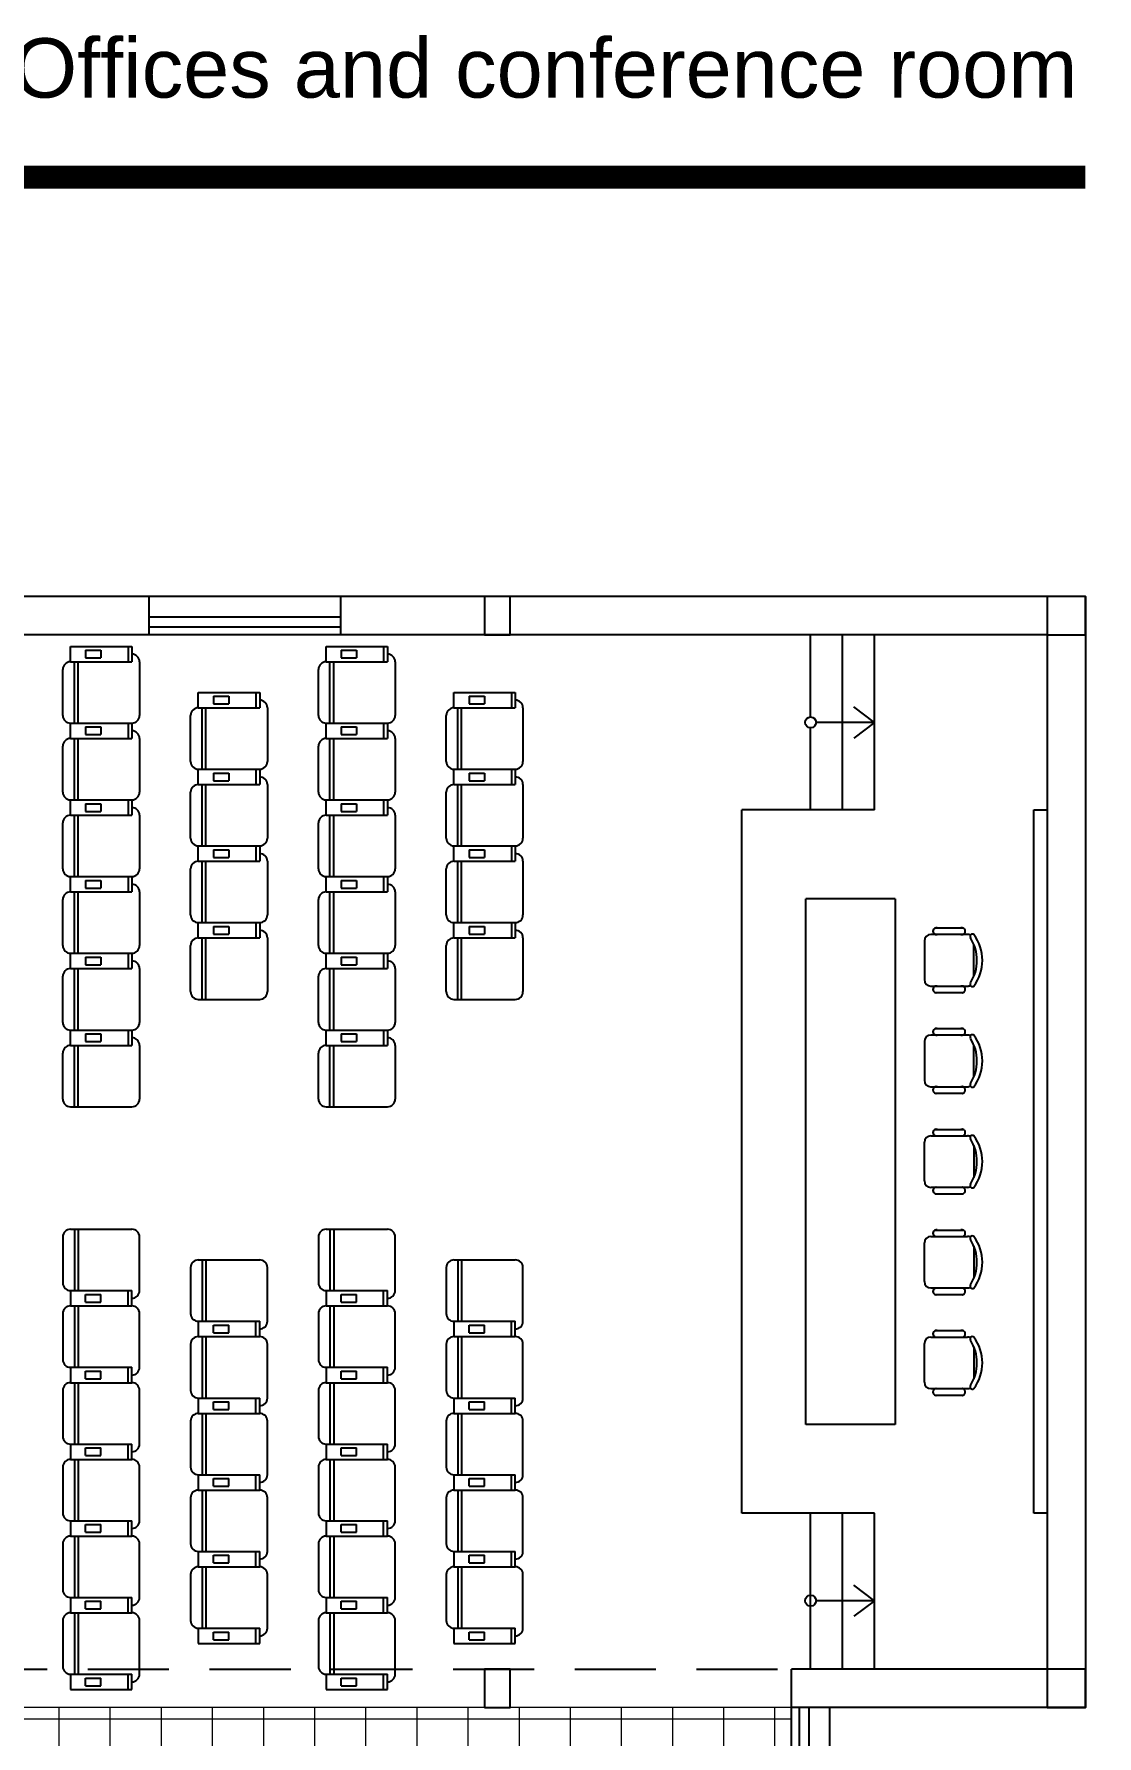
# Model space of a CAD drawing. Header units: millimetres. Extents: x 332.9 to 379.4, y 167.7 to 192.7.
# Drawn here: x 371.06 to 379.38, y 178.22 to 191.53 of the extents above; entities that cross this region are included whole.
import ezdxf

# ---------------------------------------------------------------- set-up
doc = ezdxf.new("R2010")
doc.units = ezdxf.units.MM
doc.linetypes.add('TRATTEGGIATA2', pattern=[9.525, 6.35, -3.175])
doc.layers.add('PAVIMENTAZIONE - flooring', color=250, linetype='Continuous', lineweight=5)
doc.styles.get("Standard").update_dxf_attribs({"font": 'arial.ttf'})

msp = doc.modelspace()

# ---------------------------------------------------------------- hatches: boundary and pattern name
at = {"layer": 'PAVIMENTAZIONE - flooring', "linetype": 'Continuous'}
h = msp.add_hatch(dxfattribs=at)
h.set_pattern_fill('_USER', color=251, scale=0.4, angle=90, style=0, double=1, pattern_type=0)
h.set_pattern_definition([(90, (125.25827, 11.9578), (-0.4, 2e-17), []), (180, (125.25827, 11.9578), (-5e-17, -0.4), [])])
h.paths.add_polyline_path([(376.987, 178.447), (354.258, 178.447), (354.258, 178.433), (355.234, 178.433), (355.234, 178.384, -0.394387), (354.237, 177.447), (354.237, 177.447, -0.394387), (355.234, 176.511), (355.234, 176.462), (354.258, 176.462), (354.258, 176.447), (375.316, 176.447), (375.316, 177.175), (375.354, 177.175, -0.403471), (376.109, 176.447), (376.987, 176.447)])
h.paths.add_polyline_path([(355.234, 178.384), (354.258, 178.384), (354.258, 178.427), (354.237, 178.427), (354.237, 177.447, 0.394387)], flags=17)
h.paths.add_polyline_path([(354.237, 177.447), (354.237, 176.468), (354.258, 176.468), (354.258, 176.511), (355.234, 176.511, 0.394387)], flags=17)
h.paths.add_polyline_path([(375.354, 177.175), (375.354, 176.447), (376.109, 176.447, 0.403471)], flags=17)

# ---------------------------------------------------------------- linework, layer by layer
at = {"linetype": 'Continuous'}
for p, q in [((371.962, 187.135), (369.3, 187.135)), ((373.462, 187.135), (371.962, 187.135)), ((371.962, 186.835), (371.962, 187.135)), ((379.287, 187.135), (373.462, 187.135)), ((373.462, 186.835), (373.462, 187.135)), ((379.287, 187.135), (379.287, 178.447)), ((373.462, 186.975), (371.962, 186.975)), ((373.462, 186.895), (371.962, 186.895)), ((371.962, 186.835), (369.3, 186.835)), ((373.462, 186.835), (371.962, 186.835)), ((378.987, 186.835), (373.462, 186.835)), ((377.137, 186.193), (377.137, 186.835)), ((377.387, 185.466), (377.387, 186.835)), ((377.637, 185.466), (377.637, 186.835)), ((378.987, 186.835), (378.987, 178.747)), ((371.347, 186.745), (371.827, 186.745)), ((371.347, 186.625), (371.347, 186.745)), ((371.347, 186.625), (371.827, 186.625)), ((371.377, 186.145), (371.377, 186.625)), ((371.407, 186.145), (371.407, 186.625)), ((371.465, 186.715), (371.585, 186.715)), ((371.465, 186.715), (371.465, 186.655)), ((371.465, 186.655), (371.585, 186.655)), ((371.585, 186.715), (371.585, 186.655)), ((371.797, 186.745), (371.797, 186.625)), ((371.827, 186.745), (371.827, 186.625)), ((371.887, 186.625), (371.887, 186.205)), ((373.347, 186.745), (373.827, 186.745)), ((373.347, 186.625), (373.347, 186.745)), ((373.347, 186.625), (373.827, 186.625)), ((373.377, 186.145), (373.377, 186.625)), ((373.407, 186.145), (373.407, 186.625)), ((373.465, 186.715), (373.585, 186.715)), ((373.465, 186.715), (373.465, 186.655)), ((373.465, 186.655), (373.585, 186.655)), ((373.585, 186.715), (373.585, 186.655)), ((373.797, 186.745), (373.797, 186.625)), ((373.827, 186.745), (373.827, 186.625)), ((373.887, 186.625), (373.887, 186.205)), ((371.287, 186.205), (371.287, 186.565)), ((373.287, 186.205), (373.287, 186.565)), ((372.347, 186.385), (372.827, 186.385)), ((372.347, 186.265), (372.347, 186.385)), ((372.465, 186.355), (372.585, 186.355)), ((372.465, 186.355), (372.465, 186.295)), ((372.585, 186.355), (372.585, 186.295)), ((372.797, 186.385), (372.797, 186.265)), ((372.827, 186.385), (372.827, 186.265)), ((374.347, 186.385), (374.827, 186.385)), ((374.347, 186.265), (374.347, 186.385)), ((374.465, 186.355), (374.585, 186.355)), ((374.465, 186.355), (374.465, 186.295)), ((374.585, 186.355), (374.585, 186.295)), ((374.797, 186.385), (374.797, 186.265)), ((374.827, 186.385), (374.827, 186.265)), ((372.347, 186.265), (372.827, 186.265)), ((372.377, 185.785), (372.377, 186.265)), ((372.407, 185.785), (372.407, 186.265)), ((372.465, 186.295), (372.585, 186.295)), ((372.887, 186.265), (372.887, 185.845)), ((374.347, 186.265), (374.827, 186.265)), ((374.377, 185.785), (374.377, 186.265)), ((374.407, 185.785), (374.407, 186.265)), ((374.465, 186.295), (374.585, 186.295)), ((374.887, 186.265), (374.887, 185.845)), ((377.637, 186.151), (377.476, 186.273)), ((371.347, 186.145), (371.827, 186.145)), ((371.347, 186.025), (371.347, 186.145)), ((371.347, 186.145), (371.827, 186.145)), ((371.465, 186.115), (371.585, 186.115)), ((371.465, 186.115), (371.465, 186.055)), ((371.585, 186.115), (371.585, 186.055)), ((371.797, 186.145), (371.797, 186.025)), ((371.827, 186.145), (371.827, 186.025)), ((372.287, 185.845), (372.287, 186.205)), ((373.347, 186.145), (373.827, 186.145)), ((373.347, 186.025), (373.347, 186.145)), ((373.347, 186.145), (373.827, 186.145)), ((373.465, 186.115), (373.585, 186.115)), ((373.465, 186.115), (373.465, 186.055)), ((373.585, 186.115), (373.585, 186.055)), ((373.797, 186.145), (373.797, 186.025)), ((373.827, 186.145), (373.827, 186.025)), ((374.287, 185.845), (374.287, 186.205)), ((377.137, 185.466), (377.137, 186.108)), ((377.637, 186.151), (377.18, 186.151)), ((377.637, 186.151), (377.476, 186.028)), ((371.287, 185.605), (371.287, 185.965)), ((371.347, 186.025), (371.827, 186.025)), ((371.377, 185.545), (371.377, 186.025)), ((371.407, 185.545), (371.407, 186.025)), ((371.465, 186.055), (371.585, 186.055)), ((371.887, 186.025), (371.887, 185.605)), ((373.287, 185.605), (373.287, 185.965)), ((373.347, 186.025), (373.827, 186.025)), ((373.377, 185.545), (373.377, 186.025)), ((373.407, 185.545), (373.407, 186.025)), ((373.465, 186.055), (373.585, 186.055)), ((373.887, 186.025), (373.887, 185.605)), ((372.347, 185.785), (372.827, 185.785)), ((372.347, 185.665), (372.347, 185.785)), ((372.347, 185.785), (372.827, 185.785)), ((372.465, 185.755), (372.585, 185.755)), ((372.465, 185.755), (372.465, 185.695)), ((372.465, 185.695), (372.585, 185.695)), ((372.585, 185.755), (372.585, 185.695)), ((372.797, 185.785), (372.797, 185.665)), ((372.827, 185.785), (372.827, 185.665)), ((374.347, 185.785), (374.827, 185.785)), ((374.347, 185.665), (374.347, 185.785)), ((374.347, 185.785), (374.827, 185.785)), ((374.465, 185.755), (374.585, 185.755)), ((374.465, 185.755), (374.465, 185.695)), ((374.465, 185.695), (374.585, 185.695)), ((374.585, 185.755), (374.585, 185.695)), ((374.797, 185.785), (374.797, 185.665)), ((374.827, 185.785), (374.827, 185.665)), ((372.287, 185.245), (372.287, 185.605)), ((372.347, 185.665), (372.827, 185.665)), ((372.377, 185.185), (372.377, 185.665)), ((372.407, 185.185), (372.407, 185.665)), ((372.887, 185.665), (372.887, 185.245)), ((374.287, 185.245), (374.287, 185.605)), ((374.347, 185.665), (374.827, 185.665)), ((374.377, 185.185), (374.377, 185.665)), ((374.407, 185.185), (374.407, 185.665)), ((374.887, 185.665), (374.887, 185.245)), ((371.347, 185.545), (371.827, 185.545)), ((371.347, 185.425), (371.347, 185.545)), ((371.347, 185.545), (371.827, 185.545)), ((371.347, 185.425), (371.827, 185.425)), ((371.377, 184.945), (371.377, 185.425)), ((371.407, 184.945), (371.407, 185.425)), ((371.465, 185.515), (371.585, 185.515)), ((371.465, 185.515), (371.465, 185.455)), ((371.465, 185.455), (371.585, 185.455)), ((371.585, 185.515), (371.585, 185.455)), ((371.797, 185.545), (371.797, 185.425)), ((371.827, 185.545), (371.827, 185.425)), ((371.887, 185.425), (371.887, 185.005)), ((373.347, 185.545), (373.827, 185.545)), ((373.347, 185.425), (373.347, 185.545)), ((373.347, 185.545), (373.827, 185.545)), ((373.347, 185.425), (373.827, 185.425)), ((373.377, 184.945), (373.377, 185.425)), ((373.407, 184.945), (373.407, 185.425)), ((373.465, 185.515), (373.585, 185.515)), ((373.465, 185.515), (373.465, 185.455)), ((373.465, 185.455), (373.585, 185.455)), ((373.585, 185.515), (373.585, 185.455)), ((373.797, 185.545), (373.797, 185.425)), ((373.827, 185.545), (373.827, 185.425)), ((373.887, 185.425), (373.887, 185.005)), ((377.637, 185.466), (376.6, 185.466)), ((376.6, 179.966), (376.6, 185.466)), ((371.287, 185.005), (371.287, 185.365)), ((373.287, 185.005), (373.287, 185.365)), ((372.347, 185.185), (372.827, 185.185)), ((372.347, 185.065), (372.347, 185.185)), ((372.347, 185.185), (372.827, 185.185)), ((372.465, 185.155), (372.585, 185.155)), ((372.465, 185.155), (372.465, 185.095)), ((372.585, 185.155), (372.585, 185.095)), ((372.797, 185.185), (372.797, 185.065)), ((372.827, 185.185), (372.827, 185.065)), ((374.347, 185.185), (374.827, 185.185)), ((374.347, 185.065), (374.347, 185.185)), ((374.347, 185.185), (374.827, 185.185)), ((374.465, 185.155), (374.585, 185.155)), ((374.465, 185.155), (374.465, 185.095)), ((374.585, 185.155), (374.585, 185.095)), ((374.797, 185.185), (374.797, 185.065)), ((374.827, 185.185), (374.827, 185.065)), ((372.347, 185.065), (372.827, 185.065)), ((372.377, 184.585), (372.377, 185.065)), ((372.407, 184.585), (372.407, 185.065)), ((372.465, 185.095), (372.585, 185.095)), ((372.887, 185.065), (372.887, 184.645)), ((374.347, 185.065), (374.827, 185.065)), ((374.377, 184.585), (374.377, 185.065)), ((374.407, 184.585), (374.407, 185.065)), ((374.465, 185.095), (374.585, 185.095)), ((374.887, 185.065), (374.887, 184.645)), ((371.347, 184.945), (371.827, 184.945)), ((371.347, 184.825), (371.347, 184.945)), ((371.347, 184.945), (371.827, 184.945)), ((371.465, 184.915), (371.585, 184.915)), ((371.465, 184.915), (371.465, 184.855)), ((371.585, 184.915), (371.585, 184.855)), ((371.797, 184.945), (371.797, 184.825)), ((371.827, 184.945), (371.827, 184.825)), ((372.287, 184.645), (372.287, 185.005)), ((373.347, 184.945), (373.827, 184.945)), ((373.347, 184.825), (373.347, 184.945)), ((373.347, 184.945), (373.827, 184.945)), ((373.465, 184.915), (373.585, 184.915)), ((373.465, 184.915), (373.465, 184.855)), ((373.585, 184.915), (373.585, 184.855)), ((373.797, 184.945), (373.797, 184.825)), ((373.827, 184.945), (373.827, 184.825)), ((374.287, 184.645), (374.287, 185.005)), ((371.287, 184.405), (371.287, 184.765)), ((371.347, 184.825), (371.827, 184.825)), ((371.377, 184.345), (371.377, 184.825)), ((371.407, 184.345), (371.407, 184.825)), ((371.465, 184.855), (371.585, 184.855)), ((371.887, 184.825), (371.887, 184.405)), ((373.287, 184.405), (373.287, 184.765)), ((373.347, 184.825), (373.827, 184.825)), ((373.377, 184.345), (373.377, 184.825)), ((373.407, 184.345), (373.407, 184.825)), ((373.465, 184.855), (373.585, 184.855)), ((373.887, 184.825), (373.887, 184.405)), ((372.347, 184.585), (372.827, 184.585)), ((372.347, 184.465), (372.347, 184.585)), ((372.347, 184.585), (372.827, 184.585)), ((372.465, 184.555), (372.585, 184.555)), ((372.465, 184.555), (372.465, 184.495)), ((372.465, 184.495), (372.585, 184.495)), ((372.585, 184.555), (372.585, 184.495)), ((372.797, 184.585), (372.797, 184.465)), ((372.827, 184.585), (372.827, 184.465)), ((374.347, 184.585), (374.827, 184.585)), ((374.347, 184.465), (374.347, 184.585)), ((374.347, 184.585), (374.827, 184.585)), ((374.465, 184.555), (374.585, 184.555)), ((374.465, 184.555), (374.465, 184.495)), ((374.465, 184.495), (374.585, 184.495)), ((374.585, 184.555), (374.585, 184.495)), ((374.797, 184.585), (374.797, 184.465)), ((374.827, 184.585), (374.827, 184.465)), ((378.364, 184.492), (378.078, 184.492)), ((378.114, 184.543), (378.328, 184.543)), ((372.287, 184.045), (372.287, 184.405)), ((372.347, 184.465), (372.827, 184.465)), ((372.377, 183.985), (372.377, 184.465)), ((372.407, 183.985), (372.407, 184.465)), ((372.887, 184.465), (372.887, 184.045)), ((374.287, 184.045), (374.287, 184.405)), ((374.347, 184.465), (374.827, 184.465)), ((374.377, 183.985), (374.377, 184.465)), ((374.407, 183.985), (374.407, 184.465)), ((374.887, 184.465), (374.887, 184.045)), ((378.028, 184.442), (378.028, 184.139)), ((378.414, 184.165), (378.414, 184.415)), ((371.347, 184.345), (371.827, 184.345)), ((371.347, 184.225), (371.347, 184.345)), ((371.347, 184.345), (371.827, 184.345)), ((371.347, 184.225), (371.827, 184.225)), ((371.377, 183.745), (371.377, 184.225)), ((371.407, 183.745), (371.407, 184.225)), ((371.465, 184.315), (371.585, 184.315)), ((371.465, 184.315), (371.465, 184.255)), ((371.465, 184.255), (371.585, 184.255)), ((371.585, 184.315), (371.585, 184.255)), ((371.797, 184.345), (371.797, 184.225)), ((371.827, 184.345), (371.827, 184.225)), ((371.887, 184.225), (371.887, 183.805)), ((373.347, 184.345), (373.827, 184.345)), ((373.347, 184.225), (373.347, 184.345)), ((373.347, 184.345), (373.827, 184.345)), ((373.347, 184.225), (373.827, 184.225)), ((373.377, 183.745), (373.377, 184.225)), ((373.407, 183.745), (373.407, 184.225)), ((373.465, 184.315), (373.585, 184.315)), ((373.465, 184.315), (373.465, 184.255)), ((373.465, 184.255), (373.585, 184.255)), ((373.585, 184.315), (373.585, 184.255)), ((373.797, 184.345), (373.797, 184.225)), ((373.827, 184.345), (373.827, 184.225)), ((373.887, 184.225), (373.887, 183.805)), ((371.287, 183.805), (371.287, 184.165)), ((373.287, 183.805), (373.287, 184.165)), ((378.078, 184.089), (378.364, 184.089)), ((372.347, 183.985), (372.827, 183.985)), ((374.347, 183.985), (374.827, 183.985)), ((378.114, 184.038), (378.328, 184.038)), ((371.347, 183.745), (371.827, 183.745)), ((371.347, 183.625), (371.347, 183.745)), ((371.347, 183.745), (371.827, 183.745)), ((371.465, 183.715), (371.585, 183.715)), ((371.465, 183.715), (371.465, 183.655)), ((371.585, 183.715), (371.585, 183.655)), ((371.797, 183.745), (371.797, 183.625)), ((371.827, 183.745), (371.827, 183.625)), ((373.347, 183.745), (373.827, 183.745)), ((373.347, 183.625), (373.347, 183.745)), ((373.347, 183.745), (373.827, 183.745)), ((373.465, 183.715), (373.585, 183.715)), ((373.465, 183.715), (373.465, 183.655)), ((373.585, 183.715), (373.585, 183.655)), ((373.797, 183.745), (373.797, 183.625)), ((373.827, 183.745), (373.827, 183.625)), ((378.364, 183.705), (378.078, 183.705)), ((378.114, 183.756), (378.328, 183.756)), ((371.287, 183.205), (371.287, 183.565)), ((371.347, 183.625), (371.827, 183.625)), ((371.377, 183.145), (371.377, 183.625)), ((371.407, 183.145), (371.407, 183.625)), ((371.465, 183.655), (371.585, 183.655)), ((371.887, 183.625), (371.887, 183.205)), ((373.287, 183.205), (373.287, 183.565)), ((373.347, 183.625), (373.827, 183.625)), ((373.377, 183.145), (373.377, 183.625)), ((373.407, 183.145), (373.407, 183.625)), ((373.465, 183.655), (373.585, 183.655)), ((373.887, 183.625), (373.887, 183.205)), ((378.028, 183.655), (378.028, 183.352)), ((378.414, 183.378), (378.414, 183.628)), ((378.078, 183.302), (378.364, 183.302)), ((378.114, 183.251), (378.328, 183.251)), ((371.347, 183.145), (371.827, 183.145)), ((373.347, 183.145), (373.827, 183.145)), ((378.078, 182.918), (378.364, 182.918)), ((378.114, 182.968), (378.328, 182.968)), ((378.028, 182.565), (378.028, 182.867)), ((378.414, 182.841), (378.414, 182.591)), ((378.364, 182.514), (378.078, 182.514)), ((378.114, 182.463), (378.328, 182.463)), ((371.287, 182.127), (371.287, 181.767)), ((371.347, 182.187), (371.827, 182.187)), ((371.377, 182.187), (371.377, 181.707)), ((371.407, 182.187), (371.407, 181.707)), ((371.887, 181.707), (371.887, 182.127)), ((373.287, 182.127), (373.287, 181.767)), ((373.347, 182.187), (373.827, 182.187)), ((373.377, 182.187), (373.377, 181.707)), ((373.407, 182.187), (373.407, 181.707)), ((373.887, 181.707), (373.887, 182.127)), ((378.078, 182.131), (378.364, 182.131)), ((378.114, 182.181), (378.328, 182.181)), ((378.028, 181.778), (378.028, 182.08)), ((378.414, 182.054), (378.414, 181.804)), ((372.287, 181.887), (372.287, 181.527)), ((372.347, 181.947), (372.827, 181.947)), ((372.377, 181.947), (372.377, 181.467)), ((372.407, 181.947), (372.407, 181.467)), ((372.887, 181.467), (372.887, 181.887)), ((374.287, 181.887), (374.287, 181.527)), ((374.347, 181.947), (374.827, 181.947)), ((374.377, 181.947), (374.377, 181.467)), ((374.407, 181.947), (374.407, 181.467)), ((374.887, 181.467), (374.887, 181.887)), ((371.347, 181.707), (371.827, 181.707)), ((371.347, 181.707), (371.347, 181.587)), ((371.797, 181.587), (371.797, 181.707)), ((371.827, 181.587), (371.827, 181.707)), ((373.347, 181.707), (373.827, 181.707)), ((373.347, 181.707), (373.347, 181.587)), ((373.797, 181.587), (373.797, 181.707)), ((373.827, 181.587), (373.827, 181.707)), ((378.364, 181.727), (378.078, 181.727)), ((371.347, 181.587), (371.827, 181.587)), ((371.347, 181.587), (371.827, 181.587)), ((371.377, 181.587), (371.377, 181.107)), ((371.407, 181.587), (371.407, 181.107)), ((371.465, 181.677), (371.585, 181.677)), ((371.465, 181.617), (371.465, 181.677)), ((371.465, 181.617), (371.585, 181.617)), ((371.585, 181.617), (371.585, 181.677)), ((373.347, 181.587), (373.827, 181.587)), ((373.347, 181.587), (373.827, 181.587)), ((373.377, 181.587), (373.377, 181.107)), ((373.407, 181.587), (373.407, 181.107)), ((373.465, 181.677), (373.585, 181.677)), ((373.465, 181.617), (373.465, 181.677)), ((373.465, 181.617), (373.585, 181.617)), ((373.585, 181.617), (373.585, 181.677)), ((378.114, 181.676), (378.328, 181.676)), ((371.287, 181.527), (371.287, 181.167)), ((371.887, 181.107), (371.887, 181.527)), ((372.347, 181.467), (372.827, 181.467)), ((372.347, 181.467), (372.347, 181.347)), ((372.465, 181.437), (372.585, 181.437)), ((372.465, 181.377), (372.465, 181.437)), ((372.585, 181.377), (372.585, 181.437)), ((372.797, 181.347), (372.797, 181.467)), ((372.827, 181.347), (372.827, 181.467)), ((373.287, 181.527), (373.287, 181.167)), ((373.887, 181.107), (373.887, 181.527)), ((374.347, 181.467), (374.827, 181.467)), ((374.347, 181.467), (374.347, 181.347)), ((374.465, 181.437), (374.585, 181.437)), ((374.465, 181.377), (374.465, 181.437)), ((374.585, 181.377), (374.585, 181.437)), ((374.797, 181.347), (374.797, 181.467)), ((374.827, 181.347), (374.827, 181.467)), ((372.347, 181.347), (372.827, 181.347)), ((372.347, 181.347), (372.827, 181.347)), ((372.377, 181.347), (372.377, 180.867)), ((372.407, 181.347), (372.407, 180.867)), ((372.465, 181.377), (372.585, 181.377)), ((374.347, 181.347), (374.827, 181.347)), ((374.347, 181.347), (374.827, 181.347)), ((374.377, 181.347), (374.377, 180.867)), ((374.407, 181.347), (374.407, 180.867)), ((374.465, 181.377), (374.585, 181.377)), ((378.028, 180.991), (378.028, 181.293)), ((378.078, 181.344), (378.364, 181.344)), ((378.114, 181.394), (378.328, 181.394)), ((372.287, 181.287), (372.287, 180.927)), ((372.887, 180.867), (372.887, 181.287)), ((374.287, 181.287), (374.287, 180.927)), ((374.887, 180.867), (374.887, 181.287)), ((378.414, 181.267), (378.414, 181.017)), ((371.347, 181.107), (371.827, 181.107)), ((371.347, 181.107), (371.347, 180.987)), ((371.465, 181.077), (371.585, 181.077)), ((371.465, 181.017), (371.465, 181.077)), ((371.585, 181.017), (371.585, 181.077)), ((371.797, 180.987), (371.797, 181.107)), ((371.827, 180.987), (371.827, 181.107)), ((373.347, 181.107), (373.827, 181.107)), ((373.347, 181.107), (373.347, 180.987)), ((373.465, 181.077), (373.585, 181.077)), ((373.465, 181.017), (373.465, 181.077)), ((373.585, 181.017), (373.585, 181.077)), ((373.797, 180.987), (373.797, 181.107)), ((373.827, 180.987), (373.827, 181.107)), ((371.287, 180.927), (371.287, 180.567)), ((371.347, 180.987), (371.827, 180.987)), ((371.347, 180.987), (371.827, 180.987)), ((371.377, 180.987), (371.377, 180.507)), ((371.407, 180.987), (371.407, 180.507)), ((371.465, 181.017), (371.585, 181.017)), ((371.887, 180.507), (371.887, 180.927)), ((373.287, 180.927), (373.287, 180.567)), ((373.347, 180.987), (373.827, 180.987)), ((373.347, 180.987), (373.827, 180.987)), ((373.377, 180.987), (373.377, 180.507)), ((373.407, 180.987), (373.407, 180.507)), ((373.465, 181.017), (373.585, 181.017)), ((373.887, 180.507), (373.887, 180.927)), ((378.364, 180.94), (378.078, 180.94)), ((378.114, 180.889), (378.328, 180.889)), ((372.347, 180.867), (372.827, 180.867)), ((372.347, 180.867), (372.347, 180.747)), ((372.465, 180.837), (372.585, 180.837)), ((372.465, 180.777), (372.465, 180.837)), ((372.465, 180.777), (372.585, 180.777)), ((372.585, 180.777), (372.585, 180.837)), ((372.797, 180.747), (372.797, 180.867)), ((372.827, 180.747), (372.827, 180.867)), ((374.347, 180.867), (374.827, 180.867)), ((374.347, 180.867), (374.347, 180.747)), ((374.465, 180.837), (374.585, 180.837)), ((374.465, 180.777), (374.465, 180.837)), ((374.465, 180.777), (374.585, 180.777)), ((374.585, 180.777), (374.585, 180.837)), ((374.797, 180.747), (374.797, 180.867)), ((374.827, 180.747), (374.827, 180.867)), ((372.287, 180.687), (372.287, 180.327)), ((372.347, 180.747), (372.827, 180.747)), ((372.347, 180.747), (372.827, 180.747)), ((372.377, 180.747), (372.377, 180.267)), ((372.407, 180.747), (372.407, 180.267)), ((372.887, 180.267), (372.887, 180.687)), ((374.287, 180.687), (374.287, 180.327)), ((374.347, 180.747), (374.827, 180.747)), ((374.347, 180.747), (374.827, 180.747)), ((374.377, 180.747), (374.377, 180.267)), ((374.407, 180.747), (374.407, 180.267)), ((374.887, 180.267), (374.887, 180.687)), ((371.347, 180.507), (371.827, 180.507)), ((371.347, 180.507), (371.347, 180.387)), ((371.797, 180.387), (371.797, 180.507)), ((371.827, 180.387), (371.827, 180.507)), ((373.347, 180.507), (373.827, 180.507)), ((373.347, 180.507), (373.347, 180.387)), ((373.797, 180.387), (373.797, 180.507)), ((373.827, 180.387), (373.827, 180.507)), ((371.347, 180.387), (371.827, 180.387)), ((371.347, 180.387), (371.827, 180.387)), ((371.377, 180.387), (371.377, 179.907)), ((371.407, 180.387), (371.407, 179.907)), ((371.465, 180.477), (371.585, 180.477)), ((371.465, 180.417), (371.465, 180.477)), ((371.465, 180.417), (371.585, 180.417)), ((371.585, 180.417), (371.585, 180.477)), ((373.347, 180.387), (373.827, 180.387)), ((373.347, 180.387), (373.827, 180.387)), ((373.377, 180.387), (373.377, 179.907)), ((373.407, 180.387), (373.407, 179.907)), ((373.465, 180.477), (373.585, 180.477)), ((373.465, 180.417), (373.465, 180.477)), ((373.465, 180.417), (373.585, 180.417)), ((373.585, 180.417), (373.585, 180.477)), ((371.287, 180.327), (371.287, 179.967)), ((371.887, 179.907), (371.887, 180.327)), ((372.347, 180.267), (372.827, 180.267)), ((372.347, 180.267), (372.347, 180.147)), ((372.465, 180.237), (372.585, 180.237)), ((372.465, 180.177), (372.465, 180.237)), ((372.585, 180.177), (372.585, 180.237)), ((372.797, 180.147), (372.797, 180.267)), ((372.827, 180.147), (372.827, 180.267)), ((373.287, 180.327), (373.287, 179.967)), ((373.887, 179.907), (373.887, 180.327)), ((374.347, 180.267), (374.827, 180.267)), ((374.347, 180.267), (374.347, 180.147)), ((374.465, 180.237), (374.585, 180.237)), ((374.465, 180.177), (374.465, 180.237)), ((374.585, 180.177), (374.585, 180.237)), ((374.797, 180.147), (374.797, 180.267)), ((374.827, 180.147), (374.827, 180.267)), ((372.347, 180.147), (372.827, 180.147)), ((372.347, 180.147), (372.827, 180.147)), ((372.377, 180.147), (372.377, 179.667)), ((372.407, 180.147), (372.407, 179.667)), ((372.465, 180.177), (372.585, 180.177)), ((374.347, 180.147), (374.827, 180.147)), ((374.347, 180.147), (374.827, 180.147)), ((374.377, 180.147), (374.377, 179.667)), ((374.407, 180.147), (374.407, 179.667)), ((374.465, 180.177), (374.585, 180.177)), ((372.287, 180.087), (372.287, 179.727)), ((372.887, 179.667), (372.887, 180.087)), ((374.287, 180.087), (374.287, 179.727)), ((374.887, 179.667), (374.887, 180.087)), ((377.637, 179.966), (376.6, 179.966)), ((377.137, 178.747), (377.137, 179.966)), ((377.387, 178.747), (377.387, 179.966)), ((377.637, 178.747), (377.637, 179.966)), ((371.347, 179.907), (371.827, 179.907)), ((371.347, 179.907), (371.347, 179.787)), ((371.465, 179.877), (371.585, 179.877)), ((371.465, 179.817), (371.465, 179.877)), ((371.585, 179.817), (371.585, 179.877)), ((371.797, 179.787), (371.797, 179.907)), ((371.827, 179.787), (371.827, 179.907)), ((373.347, 179.907), (373.827, 179.907)), ((373.347, 179.907), (373.347, 179.787)), ((373.465, 179.877), (373.585, 179.877)), ((373.465, 179.817), (373.465, 179.877)), ((373.585, 179.817), (373.585, 179.877)), ((373.797, 179.787), (373.797, 179.907)), ((373.827, 179.787), (373.827, 179.907)), ((371.287, 179.727), (371.287, 179.367)), ((371.347, 179.787), (371.827, 179.787)), ((371.347, 179.787), (371.827, 179.787)), ((371.377, 179.787), (371.377, 179.307)), ((371.407, 179.787), (371.407, 179.307)), ((371.465, 179.817), (371.585, 179.817)), ((371.887, 179.307), (371.887, 179.727)), ((373.287, 179.727), (373.287, 179.367)), ((373.347, 179.787), (373.827, 179.787)), ((373.347, 179.787), (373.827, 179.787)), ((373.377, 179.787), (373.377, 179.307)), ((373.407, 179.787), (373.407, 179.307)), ((373.465, 179.817), (373.585, 179.817)), ((373.887, 179.307), (373.887, 179.727)), ((372.347, 179.667), (372.827, 179.667)), ((372.347, 179.667), (372.347, 179.547)), ((372.465, 179.637), (372.585, 179.637)), ((372.465, 179.577), (372.465, 179.637)), ((372.465, 179.577), (372.585, 179.577)), ((372.585, 179.577), (372.585, 179.637)), ((372.797, 179.547), (372.797, 179.667)), ((372.827, 179.547), (372.827, 179.667)), ((374.347, 179.667), (374.827, 179.667)), ((374.347, 179.667), (374.347, 179.547)), ((374.465, 179.637), (374.585, 179.637)), ((374.465, 179.577), (374.465, 179.637)), ((374.465, 179.577), (374.585, 179.577)), ((374.585, 179.577), (374.585, 179.637)), ((374.797, 179.547), (374.797, 179.667)), ((374.827, 179.547), (374.827, 179.667)), ((372.287, 179.487), (372.287, 179.127)), ((372.347, 179.547), (372.827, 179.547)), ((372.347, 179.547), (372.827, 179.547)), ((372.377, 179.547), (372.377, 179.067)), ((372.407, 179.547), (372.407, 179.067)), ((372.887, 179.067), (372.887, 179.487)), ((374.287, 179.487), (374.287, 179.127)), ((374.347, 179.547), (374.827, 179.547)), ((374.347, 179.547), (374.827, 179.547)), ((374.377, 179.547), (374.377, 179.067)), ((374.407, 179.547), (374.407, 179.067)), ((374.887, 179.067), (374.887, 179.487)), ((371.347, 179.307), (371.827, 179.307)), ((371.347, 179.307), (371.347, 179.187)), ((371.797, 179.187), (371.797, 179.307)), ((371.827, 179.187), (371.827, 179.307)), ((373.347, 179.307), (373.827, 179.307)), ((373.347, 179.307), (373.347, 179.187)), ((373.797, 179.187), (373.797, 179.307)), ((373.827, 179.187), (373.827, 179.307)), ((377.637, 179.282), (377.476, 179.404)), ((371.347, 179.187), (371.827, 179.187)), ((371.347, 179.187), (371.827, 179.187)), ((371.377, 179.187), (371.377, 178.707)), ((371.407, 179.187), (371.407, 178.707)), ((371.465, 179.277), (371.585, 179.277)), ((371.465, 179.217), (371.465, 179.277)), ((371.465, 179.217), (371.585, 179.217)), ((371.585, 179.217), (371.585, 179.277)), ((373.347, 179.187), (373.827, 179.187)), ((373.347, 179.187), (373.827, 179.187)), ((373.377, 179.187), (373.377, 178.707)), ((373.407, 179.187), (373.407, 178.707)), ((373.465, 179.277), (373.585, 179.277)), ((373.465, 179.217), (373.465, 179.277)), ((373.465, 179.217), (373.585, 179.217)), ((373.585, 179.217), (373.585, 179.277)), ((377.637, 179.282), (377.18, 179.282)), ((377.637, 179.282), (377.476, 179.16)), ((371.287, 179.127), (371.287, 178.767)), ((371.887, 178.707), (371.887, 179.127)), ((372.347, 179.067), (372.827, 179.067)), ((372.347, 179.067), (372.347, 178.947)), ((372.465, 179.037), (372.585, 179.037)), ((372.465, 178.977), (372.465, 179.037)), ((372.585, 178.977), (372.585, 179.037)), ((372.797, 178.947), (372.797, 179.067)), ((372.827, 178.947), (372.827, 179.067)), ((373.287, 179.127), (373.287, 178.767)), ((373.887, 178.707), (373.887, 179.127)), ((374.347, 179.067), (374.827, 179.067)), ((374.347, 179.067), (374.347, 178.947)), ((374.465, 179.037), (374.585, 179.037)), ((374.465, 178.977), (374.465, 179.037)), ((374.585, 178.977), (374.585, 179.037)), ((374.797, 178.947), (374.797, 179.067)), ((374.827, 178.947), (374.827, 179.067)), ((372.347, 178.947), (372.827, 178.947)), ((372.465, 178.977), (372.585, 178.977)), ((374.347, 178.947), (374.827, 178.947)), ((374.465, 178.977), (374.585, 178.977)), ((371.347, 178.707), (371.827, 178.707)), ((371.347, 178.707), (371.347, 178.587)), ((371.465, 178.677), (371.585, 178.677)), ((371.465, 178.617), (371.465, 178.677)), ((371.585, 178.617), (371.585, 178.677)), ((371.797, 178.587), (371.797, 178.707)), ((371.827, 178.587), (371.827, 178.707)), ((373.347, 178.707), (373.827, 178.707)), ((373.347, 178.707), (373.347, 178.587)), ((373.465, 178.677), (373.585, 178.677)), ((373.465, 178.617), (373.465, 178.677)), ((373.585, 178.617), (373.585, 178.677)), ((373.797, 178.587), (373.797, 178.707)), ((373.827, 178.587), (373.827, 178.707)), ((378.987, 178.747), (376.987, 178.747)), ((376.987, 178.447), (376.987, 178.747)), ((371.347, 178.587), (371.827, 178.587)), ((371.465, 178.617), (371.585, 178.617)), ((373.347, 178.587), (373.827, 178.587)), ((373.465, 178.617), (373.585, 178.617)), ((376.987, 176.447), (376.987, 178.447)), ((379.287, 178.447), (376.987, 178.447)), ((377.05, 176.447), (377.05, 178.447)), ((377.125, 176.447), (377.125, 178.447)), ((377.287, 176.447), (377.287, 178.447))]:
    msp.add_line(p, q, dxfattribs=at)
at = {"linetype": 'Continuous', "ltscale": 0.8}
for p, q in [((378.883, 179.966), (378.883, 185.466)), ((378.883, 185.466), (378.987, 185.466)), ((377.101, 180.66), (377.101, 184.772)), ((377.798, 184.772), (377.101, 184.772)), ((377.798, 184.772), (377.798, 180.66)), ((377.798, 180.66), (377.101, 180.66)), ((378.987, 179.966), (378.883, 179.966))]:
    msp.add_line(p, q, dxfattribs=at)
at = {"linetype": 'TRATTEGGIATA2', "ltscale": 0.1}
msp.add_line((354.337, 178.747), (376.987, 178.747), dxfattribs=at)
at = {"linetype": 'Continuous', "ltscale": 0.02, "const_width": 0.181}
msp.add_lwpolyline([(332.987, 190.415), (379.287, 190.415)], dxfattribs=at)
at = {"linetype": 'Continuous'}
for points in [[(374.587, 186.835), (374.787, 186.835), (374.787, 187.135), (374.587, 187.135)], [(378.987, 186.835), (379.287, 186.835), (379.287, 187.135), (378.987, 187.135)], [(374.587, 178.447), (374.787, 178.447), (374.787, 178.747), (374.587, 178.747)], [(378.987, 178.447), (379.287, 178.447), (379.287, 178.747), (378.987, 178.747)]]:
    msp.add_lwpolyline(points, close=True, dxfattribs=at)
for centre in [(377.137, 186.151), (377.137, 179.282)]:
    msp.add_circle(centre, 0.0428, dxfattribs=at)
for centre, radius, start, end in [((371.347, 186.565), 0.06, 90, 180), ((371.827, 186.625), 0.06, 0, 90), ((373.347, 186.565), 0.06, 90, 180), ((373.827, 186.625), 0.06, 0, 90), ((372.347, 186.205), 0.06, 90, 180), ((372.827, 186.265), 0.06, 0, 90), ((374.347, 186.205), 0.06, 90, 180), ((374.827, 186.265), 0.06, 0, 90), ((371.347, 186.205), 0.06, 180, 270), ((371.827, 186.205), 0.06, 270, 0), ((371.827, 186.025), 0.06, 0, 90), ((373.347, 186.205), 0.06, 180, 270), ((373.827, 186.205), 0.06, 270, 0), ((373.827, 186.025), 0.06, 0, 90), ((371.347, 185.965), 0.06, 90, 180), ((373.347, 185.965), 0.06, 90, 180), ((372.347, 185.845), 0.06, 180, 270), ((372.827, 185.845), 0.06, 270, 0), ((374.347, 185.845), 0.06, 180, 270), ((374.827, 185.845), 0.06, 270, 0), ((372.827, 185.665), 0.06, 0, 90), ((374.827, 185.665), 0.06, 0, 90), ((371.347, 185.605), 0.06, 180, 270), ((371.827, 185.605), 0.06, 270, 0), ((372.347, 185.605), 0.06, 90, 180), ((373.347, 185.605), 0.06, 180, 270), ((373.827, 185.605), 0.06, 270, 0), ((374.347, 185.605), 0.06, 90, 180), ((371.347, 185.365), 0.06, 90, 180), ((371.827, 185.425), 0.06, 0, 90), ((373.347, 185.365), 0.06, 90, 180), ((373.827, 185.425), 0.06, 0, 90), ((372.347, 185.245), 0.06, 180, 270), ((372.827, 185.245), 0.06, 270, 0), ((374.347, 185.245), 0.06, 180, 270), ((374.827, 185.245), 0.06, 270, 0), ((372.347, 185.005), 0.06, 90, 180), ((372.827, 185.065), 0.06, 0, 90), ((374.347, 185.005), 0.06, 90, 180), ((374.827, 185.065), 0.06, 0, 90), ((371.347, 185.005), 0.06, 180, 270), ((371.827, 185.005), 0.06, 270, 0), ((371.827, 184.825), 0.06, 0, 90), ((373.347, 185.005), 0.06, 180, 270), ((373.827, 185.005), 0.06, 270, 0), ((373.827, 184.825), 0.06, 0, 90), ((371.347, 184.765), 0.06, 90, 180), ((373.347, 184.765), 0.06, 90, 180), ((372.347, 184.645), 0.06, 180, 270), ((372.827, 184.645), 0.06, 270, 0), ((374.347, 184.645), 0.06, 180, 270), ((374.827, 184.645), 0.06, 270, 0), ((372.827, 184.465), 0.06, 0, 90), ((374.827, 184.465), 0.06, 0, 90), ((378.078, 184.442), 0.0504, 90, 180), ((378.121, 184.518), 0.0263, 73.7398, 286.2602), ((378.321, 184.518), 0.0263, 253.7398, 106.2602), ((378.364, 184.442), 0.0504, 62.4156, 90), ((378.403, 184.477), 0.0184, 53.3099, 212.0274), ((378.145, 184.29), 0.336, 323.1301, 36.8699), ((371.347, 184.405), 0.06, 180, 270), ((371.827, 184.405), 0.06, 270, 0), ((372.347, 184.405), 0.06, 90, 180), ((373.347, 184.405), 0.06, 180, 270), ((373.827, 184.405), 0.06, 270, 0), ((374.347, 184.405), 0.06, 90, 180), ((378.109, 184.29), 0.33, 327.5758, 32.4242), ((371.347, 184.165), 0.06, 90, 180), ((371.827, 184.225), 0.06, 0, 90), ((373.347, 184.165), 0.06, 90, 180), ((373.827, 184.225), 0.06, 0, 90), ((378.078, 184.139), 0.0504, 180, 270), ((378.121, 184.063), 0.0263, 73.7398, 286.2602), ((378.321, 184.063), 0.0263, 253.7398, 106.2602), ((378.364, 184.139), 0.0504, 270, 297.5844), ((378.403, 184.103), 0.0184, 147.9726, 306.6901), ((372.347, 184.045), 0.06, 180, 270), ((372.827, 184.045), 0.06, 270, 0), ((374.347, 184.045), 0.06, 180, 270), ((374.827, 184.045), 0.06, 270, 0), ((371.347, 183.805), 0.06, 180, 270), ((371.827, 183.805), 0.06, 270, 0), ((371.827, 183.625), 0.06, 0, 90), ((373.347, 183.805), 0.06, 180, 270), ((373.827, 183.805), 0.06, 270, 0), ((373.827, 183.625), 0.06, 0, 90), ((378.078, 183.655), 0.0504, 90, 180), ((378.121, 183.731), 0.0263, 73.7398, 286.2602), ((378.321, 183.731), 0.0263, 253.7398, 106.2602), ((378.364, 183.655), 0.0504, 62.4156, 90), ((378.403, 183.69), 0.0184, 53.3099, 212.0274), ((378.145, 183.503), 0.336, 323.1301, 36.8699), ((371.347, 183.565), 0.06, 90, 180), ((373.347, 183.565), 0.06, 90, 180), ((378.109, 183.503), 0.33, 327.5758, 32.4242), ((378.078, 183.352), 0.0504, 180, 270), ((378.121, 183.276), 0.0263, 73.7398, 286.2602), ((378.321, 183.276), 0.0263, 253.7398, 106.2602), ((378.364, 183.352), 0.0504, 270, 297.5844), ((378.403, 183.316), 0.0184, 147.9726, 306.6901), ((371.347, 183.205), 0.06, 180, 270), ((371.827, 183.205), 0.06, 270, 0), ((373.347, 183.205), 0.06, 180, 270), ((373.827, 183.205), 0.06, 270, 0), ((378.078, 182.867), 0.0504, 90, 180), ((378.121, 182.943), 0.0263, 73.7398, 286.2602), ((378.321, 182.943), 0.0263, 253.7398, 106.2602), ((378.364, 182.867), 0.0504, 62.4156, 90), ((378.403, 182.903), 0.0184, 53.3099, 212.0274), ((378.109, 182.716), 0.33, 327.5758, 32.4242), ((378.145, 182.716), 0.336, 323.1301, 36.8699), ((378.078, 182.565), 0.0504, 180, 270), ((378.121, 182.489), 0.0263, 73.7398, 286.2602), ((378.321, 182.489), 0.0263, 253.7398, 106.2602), ((378.364, 182.565), 0.0504, 270, 297.5844), ((378.403, 182.529), 0.0184, 147.9726, 306.6901), ((371.347, 182.127), 0.06, 90, 180), ((371.827, 182.127), 0.06, 0, 90), ((373.347, 182.127), 0.06, 90, 180), ((373.827, 182.127), 0.06, 0, 90), ((378.078, 182.08), 0.0504, 90, 180), ((378.121, 182.156), 0.0263, 73.7398, 286.2602), ((378.321, 182.156), 0.0263, 253.7398, 106.2602), ((378.364, 182.08), 0.0504, 62.4156, 90), ((378.403, 182.116), 0.0184, 53.3099, 212.0274), ((378.109, 181.929), 0.33, 327.5758, 32.4242), ((378.145, 181.929), 0.336, 323.1301, 36.8699), ((372.347, 181.887), 0.06, 90, 180), ((372.827, 181.887), 0.06, 0, 90), ((374.347, 181.887), 0.06, 90, 180), ((374.827, 181.887), 0.06, 0, 90), ((371.347, 181.767), 0.06, 180, 270), ((371.827, 181.707), 0.06, 270, 0), ((373.347, 181.767), 0.06, 180, 270), ((373.827, 181.707), 0.06, 270, 0), ((378.078, 181.778), 0.0504, 180, 270), ((378.121, 181.701), 0.0263, 73.7398, 286.2602), ((378.321, 181.701), 0.0263, 253.7398, 106.2602), ((378.364, 181.778), 0.0504, 270, 297.5844), ((378.403, 181.742), 0.0184, 147.9726, 306.6901), ((371.347, 181.527), 0.06, 90, 180), ((371.827, 181.527), 0.06, 0, 90), ((373.347, 181.527), 0.06, 90, 180), ((373.827, 181.527), 0.06, 0, 90), ((372.347, 181.527), 0.06, 180, 270), ((372.827, 181.467), 0.06, 270, 0), ((374.347, 181.527), 0.06, 180, 270), ((374.827, 181.467), 0.06, 270, 0), ((372.347, 181.287), 0.06, 90, 180), ((372.827, 181.287), 0.06, 0, 90), ((374.347, 181.287), 0.06, 90, 180), ((374.827, 181.287), 0.06, 0, 90), ((378.078, 181.293), 0.0504, 90, 180), ((378.121, 181.369), 0.0263, 73.7398, 286.2602), ((378.321, 181.369), 0.0263, 253.7398, 106.2602), ((378.364, 181.293), 0.0504, 62.4156, 90), ((378.403, 181.329), 0.0184, 53.3099, 212.0274), ((378.109, 181.142), 0.33, 327.5758, 32.4242), ((378.145, 181.142), 0.336, 323.1301, 36.8699), ((371.347, 181.167), 0.06, 180, 270), ((373.347, 181.167), 0.06, 180, 270), ((371.827, 181.107), 0.06, 270, 0), ((373.827, 181.107), 0.06, 270, 0), ((371.347, 180.927), 0.06, 90, 180), ((371.827, 180.927), 0.06, 0, 90), ((372.347, 180.927), 0.06, 180, 270), ((373.347, 180.927), 0.06, 90, 180), ((373.827, 180.927), 0.06, 0, 90), ((374.347, 180.927), 0.06, 180, 270), ((378.078, 180.991), 0.0504, 180, 270), ((378.121, 180.914), 0.0263, 73.7398, 286.2602), ((378.321, 180.914), 0.0263, 253.7398, 106.2602), ((378.364, 180.991), 0.0504, 270, 297.5844), ((378.403, 180.955), 0.0184, 147.9726, 306.6901), ((372.827, 180.867), 0.06, 270, 0), ((374.827, 180.867), 0.06, 270, 0), ((372.347, 180.687), 0.06, 90, 180), ((372.827, 180.687), 0.06, 0, 90), ((374.347, 180.687), 0.06, 90, 180), ((374.827, 180.687), 0.06, 0, 90), ((371.347, 180.567), 0.06, 180, 270), ((371.827, 180.507), 0.06, 270, 0), ((373.347, 180.567), 0.06, 180, 270), ((373.827, 180.507), 0.06, 270, 0), ((371.347, 180.327), 0.06, 90, 180), ((371.827, 180.327), 0.06, 0, 90), ((373.347, 180.327), 0.06, 90, 180), ((373.827, 180.327), 0.06, 0, 90), ((372.347, 180.327), 0.06, 180, 270), ((372.827, 180.267), 0.06, 270, 0), ((374.347, 180.327), 0.06, 180, 270), ((374.827, 180.267), 0.06, 270, 0), ((372.347, 180.087), 0.06, 90, 180), ((372.827, 180.087), 0.06, 0, 90), ((374.347, 180.087), 0.06, 90, 180), ((374.827, 180.087), 0.06, 0, 90), ((371.347, 179.967), 0.06, 180, 270), ((373.347, 179.967), 0.06, 180, 270), ((371.827, 179.907), 0.06, 270, 0), ((373.827, 179.907), 0.06, 270, 0), ((371.347, 179.727), 0.06, 90, 180), ((371.827, 179.727), 0.06, 0, 90), ((372.347, 179.727), 0.06, 180, 270), ((373.347, 179.727), 0.06, 90, 180), ((373.827, 179.727), 0.06, 0, 90), ((374.347, 179.727), 0.06, 180, 270), ((372.827, 179.667), 0.06, 270, 0), ((374.827, 179.667), 0.06, 270, 0), ((372.347, 179.487), 0.06, 90, 180), ((372.827, 179.487), 0.06, 0, 90), ((374.347, 179.487), 0.06, 90, 180), ((374.827, 179.487), 0.06, 0, 90), ((371.347, 179.367), 0.06, 180, 270), ((371.827, 179.307), 0.06, 270, 0), ((373.347, 179.367), 0.06, 180, 270), ((373.827, 179.307), 0.06, 270, 0), ((371.347, 179.127), 0.06, 90, 180), ((371.827, 179.127), 0.06, 0, 90), ((373.347, 179.127), 0.06, 90, 180), ((373.827, 179.127), 0.06, 0, 90), ((372.347, 179.127), 0.06, 180, 270), ((372.827, 179.067), 0.06, 270, 0), ((374.347, 179.127), 0.06, 180, 270), ((374.827, 179.067), 0.06, 270, 0), ((371.347, 178.767), 0.06, 180, 270), ((373.347, 178.767), 0.06, 180, 270), ((371.827, 178.707), 0.06, 270, 0), ((373.827, 178.707), 0.06, 270, 0)]:
    msp.add_arc(centre, radius, start, end, dxfattribs=at)
at = {"layer": 'PAVIMENTAZIONE - flooring', "color": 251, "linetype": 'Continuous'}
msp.add_line((376.987, 178.447), (354.337, 178.447), dxfattribs=at)

# ---------------------------------------------------------------- texts
at = {"linetype": 'Continuous'}
msp.add_text('Università - Uffici e sala riunione  /  University - Offices and conference room', height=0.46444, dxfattribs=at).set_placement((357.267, 191.037))

doc.saveas('drawing.dxf')
